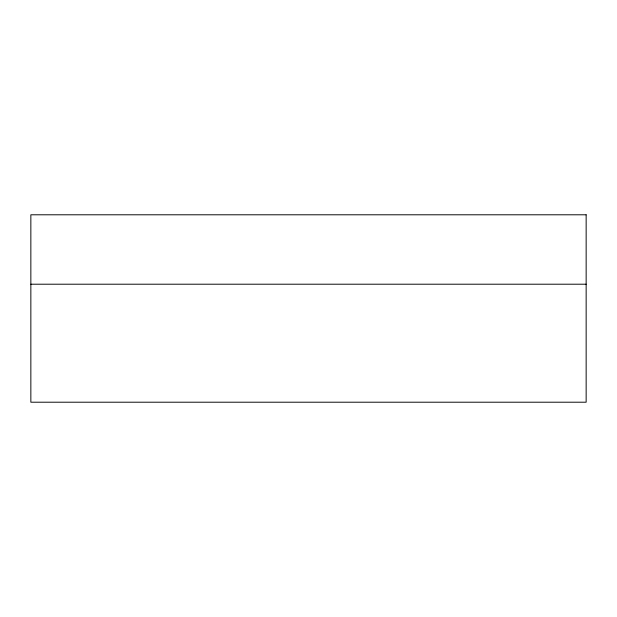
<?xml version="1.0" encoding="UTF-8"?>
<svg xmlns="http://www.w3.org/2000/svg" width="617" height="617" viewBox="0 0 617 617"><rect width="100%" height="100%" fill="white"/><g stroke="black" fill="none" stroke-linecap="round" stroke-linejoin="round"><path stroke-width="0.93" d="M30.85 284.206L586.15 284.206M586.15 214.793L30.85 214.793L30.85 402.207L586.15 402.207L586.15 214.793"/></g></svg>
